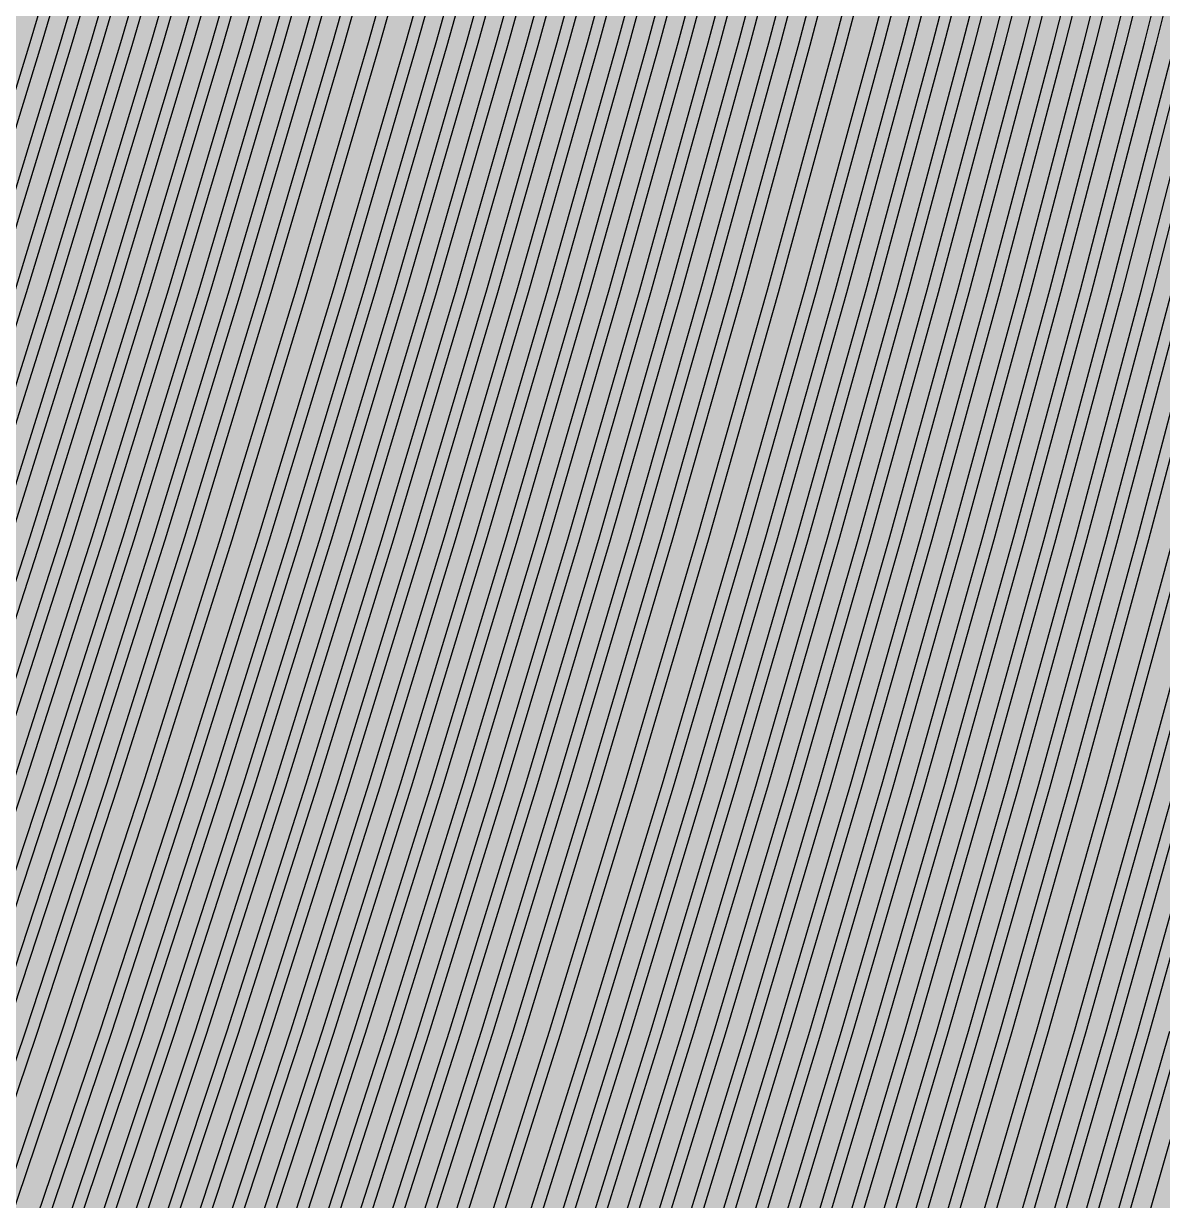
# Model space of a CAD drawing. Header units: metres. Extents: x -7231 to 10969, y -37556 to 1873.
# Drawn here: x 383.3 to 586.1, y -1401.5 to -1191.9 of the extents above; entities that cross this region are included whole.
import ezdxf

# ---------------------------------------------------------------- set-up
doc = ezdxf.new("R2010")
doc.units = ezdxf.units.M
doc.layers.add('Metal1', color=4, linetype='CONTINUOUS')
doc.layers.add('Polyimide', color=7, linetype='CONTINUOUS')

msp = doc.modelspace()

# ---------------------------------------------------------------- hatches: boundary and pattern name
at = {"layer": 'Polyimide'}
msp.add_hatch(color=7, dxfattribs=at).paths.add_polyline_path([(4065.69, -468), (4066.67, -501.99), (4068.51, -535.99), (4071.41, -569.99), (4075.54, -603.99), (4081.04, -637.99), (4088.01, -671.99), (4096.52, -705.98), (4106.62, -739.98), (4118.33, -773.98), (4131.63, -807.98), (4146.49, -841.98), (4162.87, -875.98), (4180.68, -909.97), (4199.83, -943.97), (4220.22, -977.97), (4241.73, -1011.97), (4264.21, -1045.97), (4287.52, -1079.96), (4311.51, -1113.96), (4336.01, -1147.96), (4360.86, -1181.96), (4385.88, -1215.96), (4410.89, -1249.96), (4435.74, -1283.95), (4460.24, -1317.95), (4484.23, -1351.95), (4507.54, -1385.95), (4530.02, -1419.95), (4551.53, -1453.94), (4571.92, -1487.94), (4591.07, -1521.94), (4608.88, -1555.94), (4625.26, -1589.94), (4640.12, -1623.94), (4653.42, -1657.93), (4665.13, -1691.93), (4675.23, -1725.93), (4683.74, -1759.93), (4690.71, -1793.93), (4696.21, -1827.93), (4700.34, -1861.92), (4703.24, -1895.92), (4705.08, -1929.92), (4706.06, -1963.92), (4706.44, -1997.92), (4706.5, -2031.91), (4706.5, -4793.02), (4709.95, -4838.39), (4720.22, -4882.71), (4737.08, -4924.98), (4760.13, -4964.2), (4788.85, -4999.49), (4822.58, -5030.03), (4860.53, -5055.12), (4901.85, -5074.18), (4901.85, -5074.18), (4970.68, -5105.23), (5034.7, -5145.26), (5092.76, -5193.54), (5143.8, -5249.19), (5186.89, -5311.2), (5221.24, -5378.44), (5246.23, -5449.69), (5261.41, -5523.66), (5266.5, -5599), (5261.41, -5674.34), (5246.23, -5748.31), (5221.24, -5819.56), (5186.89, -5886.8), (5143.8, -5948.81), (5092.76, -6004.46), (5034.7, -6052.74), (4970.68, -6092.77), (4901.85, -6123.82), (4860.53, -6142.88), (4822.58, -6167.97), (4788.85, -6198.51), (4760.13, -6233.8), (4737.08, -6273.02), (4720.22, -6315.29), (4709.95, -6359.61), (4706.5, -6404.98), (4706.5, -9221.52), (4709.95, -9266.88), (4720.22, -9311.21), (4737.08, -9353.47), (4760.13, -9392.7), (4788.85, -9427.98), (4822.58, -9458.52), (4860.53, -9483.61), (4901.85, -9502.67), (4970.68, -9533.72), (5034.7, -9573.75), (5092.76, -9622.03), (5143.8, -9677.68), (5186.89, -9739.69), (5221.24, -9806.94), (5246.23, -9878.19), (5261.41, -9952.16), (5266.5, -10027.49), (5261.41, -10102.83), (5246.23, -10176.8), (5221.24, -10248.05), (5186.89, -10315.3), (5143.8, -10377.31), (5092.76, -10432.96), (5034.7, -10481.24), (4970.68, -10521.27), (4901.85, -10552.32), (4860.53, -10571.38), (4822.58, -10596.46), (4788.85, -10627), (4760.13, -10662.29), (4737.08, -10701.52), (4720.22, -10743.78), (4709.95, -10788.1), (4706.5, -10833.47), (4706.5, -13650.01), (4709.95, -13695.38), (4720.22, -13739.7), (4737.08, -13781.96), (4760.13, -13821.19), (4788.85, -13856.48), (4822.58, -13887.02), (4860.53, -13912.11), (4901.85, -13931.17), (4970.68, -13962.22), (5034.7, -14002.25), (5092.76, -14050.53), (5143.8, -14106.18), (5186.89, -14168.19), (5221.24, -14235.43), (5246.23, -14306.68), (5261.41, -14380.65), (5266.5, -14455.99), (5261.41, -14531.33), (5246.23, -14605.29), (5221.24, -14676.55), (5186.89, -14743.79), (5143.8, -14805.8), (5092.76, -14861.45), (5034.7, -14909.73), (4970.68, -14949.76), (4901.85, -14980.81), (4860.53, -14999.87), (4822.58, -15024.96), (4788.85, -15055.5), (4760.13, -15090.79), (4737.08, -15130.01), (4720.22, -15172.27), (4709.95, -15216.6), (4706.5, -15261.97), (4706.5, -15455.99), (4720.95, -15750.04), (4764.14, -16041.26), (4835.68, -16326.84), (4934.86, -16604.04), (5060.74, -16870.18), (5212.09, -17122.7), (5387.47, -17359.17), (5585.18, -17577.31), (5803.32, -17775.02), (6039.79, -17950.4), (6292.31, -18101.75), (6558.45, -18227.63), (6835.65, -18326.81), (7121.23, -18398.34), (7412.45, -18441.54), (7706.5, -18455.99), (9969.01, -18455.99), (10047.42, -18459.84), (10125.08, -18471.36), (10201.23, -18490.44), (10275.15, -18516.89), (10346.12, -18550.45), (10413.46, -18590.81), (10476.52, -18637.58), (10534.69, -18690.3), (10587.41, -18748.47), (10634.18, -18811.53), (10674.54, -18878.87), (10708.11, -18949.84), (10734.56, -19023.76), (10753.63, -19099.92), (10765.15, -19177.58), (10769.01, -19255.99), (10769.01, -20895.8), (10730.24, -20951.41), (10694.6, -21009.08), (10662.21, -21068.63), (10633.17, -21129.89), (10607.55, -21192.66), (10585.45, -21256.74), (10566.93, -21321.96), (10552.05, -21388.09), (10540.84, -21454.95), (10533.35, -21522.33), (10529.6, -21590.02), (10529.6, -21657.81), (10533.35, -21725.5), (10540.84, -21792.87), (10552.05, -21859.73), (10566.93, -21925.87), (10585.45, -21991.08), (10607.55, -22055.17), (10633.17, -22117.94), (10662.21, -22179.19), (10694.6, -22238.74), (10730.24, -22296.41), (10769.01, -22352.03), (10769.01, -32454.24), (10728.74, -32510.49), (10691.72, -32568.92), (10658.05, -32629.35), (10627.85, -32691.58), (10601.2, -32755.42), (10578.21, -32820.67), (10558.93, -32887.1), (10543.44, -32954.52), (10531.77, -33022.71), (10523.97, -33091.44), (10520.07, -33160.51), (10520.07, -33229.69), (10523.97, -33298.75), (10531.77, -33367.49), (10543.44, -33435.67), (10558.93, -33503.09), (10578.21, -33569.53), (10601.2, -33634.77), (10627.85, -33698.61), (10658.05, -33760.85), (10691.72, -33821.28), (10728.74, -33879.71), (10769.01, -33935.96), (10769.01, -36556), (10765.15, -36634.41), (10753.63, -36712.07), (10734.56, -36788.23), (10708.11, -36862.15), (10674.54, -36933.12), (10634.18, -37000.46), (10587.41, -37063.51), (10534.69, -37121.69), (10476.52, -37174.41), (10413.46, -37221.18), (10346.12, -37261.54), (10275.15, -37295.1), (10201.23, -37321.55), (10125.08, -37340.63), (10047.42, -37352.15), (9969.01, -37356), (-6231.01, -37356), (-6309.42, -37352.15), (-6387.08, -37340.63), (-6463.23, -37321.55), (-6537.15, -37295.1), (-6608.12, -37261.54), (-6675.46, -37221.18), (-6738.52, -37174.41), (-6796.69, -37121.69), (-6849.41, -37063.51), (-6896.18, -37000.46), (-6936.54, -36933.12), (-6970.11, -36862.15), (-6996.56, -36788.23), (-7015.63, -36712.07), (-7027.15, -36634.41), (-7031.01, -36556), (-7031.01, -33936), (-6990.74, -33879.75), (-6953.7, -33821.31), (-6920.03, -33760.88), (-6889.82, -33698.64), (-6863.18, -33634.8), (-6840.18, -33569.55), (-6820.9, -33503.11), (-6805.4, -33435.69), (-6793.74, -33367.49), (-6785.94, -33298.75), (-6782.03, -33229.68), (-6782.03, -33160.5), (-6785.94, -33091.43), (-6793.74, -33022.69), (-6805.4, -32954.5), (-6820.9, -32887.07), (-6840.18, -32820.63), (-6863.18, -32755.39), (-6889.82, -32691.54), (-6920.03, -32629.3), (-6953.7, -32568.87), (-6990.74, -32510.43), (-7031.01, -32454.18), (-7031.01, -22364.83), (-6990.74, -22308.58), (-6953.7, -22250.14), (-6920.03, -22189.71), (-6889.82, -22127.47), (-6863.18, -22063.62), (-6840.18, -21998.38), (-6820.9, -21931.94), (-6805.4, -21864.51), (-6793.74, -21796.32), (-6785.94, -21727.58), (-6782.03, -21658.51), (-6782.03, -21589.33), (-6785.94, -21520.26), (-6793.74, -21451.52), (-6805.4, -21383.32), (-6820.9, -21315.9), (-6840.18, -21249.46), (-6863.18, -21184.21), (-6889.82, -21120.37), (-6920.03, -21058.13), (-6953.7, -20997.7), (-6990.74, -20939.26), (-7031.01, -20883.01), (-7031.01, -19255.99), (-7027.15, -19177.58), (-7015.63, -19099.92), (-6996.56, -19023.76), (-6970.11, -18949.84), (-6936.54, -18878.87), (-6896.18, -18811.53), (-6849.41, -18748.47), (-6796.69, -18690.3), (-6738.52, -18637.58), (-6675.46, -18590.81), (-6608.12, -18550.45), (-6537.15, -18516.89), (-6463.23, -18490.44), (-6387.08, -18471.36), (-6309.42, -18459.84), (-6231.01, -18455.99), (-3968.5, -18455.99), (-3674.45, -18441.54), (-3383.23, -18398.34), (-3097.65, -18326.81), (-2820.45, -18227.63), (-2554.31, -18101.75), (-2301.79, -17950.4), (-2065.32, -17775.02), (-1847.18, -17577.31), (-1649.47, -17359.17), (-1474.09, -17122.7), (-1322.74, -16870.18), (-1196.86, -16604.04), (-1097.68, -16326.84), (-1026.14, -16041.26), (-982.95, -15750.04), (-968.5, -15455.99), (-968.5, -15261.97), (-971.95, -15216.6), (-982.22, -15172.27), (-999.08, -15130.01), (-1022.13, -15090.79), (-1050.85, -15055.5), (-1084.58, -15024.96), (-1122.53, -14999.87), (-1163.85, -14980.81), (-1232.68, -14949.76), (-1296.7, -14909.73), (-1354.76, -14861.45), (-1405.8, -14805.8), (-1448.89, -14743.79), (-1483.24, -14676.55), (-1508.23, -14605.29), (-1523.41, -14531.33), (-1528.5, -14455.99), (-1523.41, -14380.65), (-1508.23, -14306.68), (-1483.24, -14235.43), (-1448.89, -14168.19), (-1405.8, -14106.18), (-1354.76, -14050.53), (-1296.7, -14002.25), (-1232.68, -13962.22), (-1163.85, -13931.17), (-1122.53, -13912.11), (-1084.58, -13887.02), (-1050.85, -13856.48), (-1022.13, -13821.19), (-999.08, -13781.96), (-982.22, -13739.7), (-971.95, -13695.38), (-968.5, -13650.01), (-968.5, -12309.64), (-971.95, -12264.27), (-982.22, -12219.94), (-999.08, -12177.68), (-1022.13, -12138.46), (-1050.85, -12103.17), (-1084.58, -12072.63), (-1122.53, -12047.54), (-1163.85, -12028.48), (-1232.68, -11997.43), (-1296.7, -11957.4), (-1354.76, -11909.12), (-1405.8, -11853.47), (-1448.89, -11791.46), (-1483.24, -11724.22), (-1508.23, -11652.96), (-1523.41, -11579), (-1528.5, -11503.66), (-1523.41, -11428.32), (-1508.23, -11354.35), (-1483.24, -11283.1), (-1448.89, -11215.86), (-1405.8, -11153.85), (-1354.76, -11098.2), (-1296.7, -11049.92), (-1232.68, -11009.89), (-1163.85, -10978.84), (-1122.53, -10959.78), (-1084.58, -10934.69), (-1050.85, -10904.15), (-1022.13, -10868.86), (-999.08, -10829.63), (-982.22, -10787.37), (-971.95, -10743.05), (-968.5, -10697.68), (-968.5, -9357.31), (-971.95, -9311.94), (-982.22, -9267.62), (-999.08, -9225.35), (-1022.13, -9186.13), (-1050.85, -9150.84), (-1084.58, -9120.3), (-1122.53, -9095.21), (-1163.85, -9076.15), (-1163.85, -9076.15), (-1232.68, -9045.1), (-1296.7, -9005.07), (-1354.76, -8956.79), (-1405.8, -8901.14), (-1448.89, -8839.13), (-1483.24, -8771.89), (-1508.23, -8700.64), (-1523.41, -8626.67), (-1528.5, -8551.33), (-1523.41, -8475.99), (-1508.23, -8402.02), (-1483.24, -8330.77), (-1448.89, -8263.53), (-1405.8, -8201.52), (-1354.76, -8145.87), (-1296.7, -8097.59), (-1232.68, -8057.56), (-1163.85, -8026.51), (-1163.85, -8026.51), (-1122.53, -8007.45), (-1084.58, -7982.36), (-1050.85, -7951.82), (-1022.13, -7916.53), (-999.08, -7877.31), (-982.22, -7835.04), (-971.95, -7790.72), (-968.5, -7745.35), (-968.5, -6404.98), (-971.95, -6359.61), (-982.22, -6315.29), (-999.08, -6273.02), (-1022.13, -6233.8), (-1050.85, -6198.51), (-1084.58, -6167.97), (-1122.53, -6142.88), (-1163.85, -6123.82), (-1163.85, -6123.82), (-1232.68, -6092.77), (-1296.7, -6052.74), (-1354.76, -6004.46), (-1405.8, -5948.81), (-1448.89, -5886.8), (-1483.24, -5819.56), (-1508.23, -5748.31), (-1523.41, -5674.34), (-1528.5, -5599), (-1523.41, -5523.66), (-1508.23, -5449.69), (-1483.24, -5378.44), (-1448.89, -5311.2), (-1405.8, -5249.19), (-1354.76, -5193.54), (-1296.7, -5145.26), (-1232.68, -5105.23), (-1163.85, -5074.18), (-1163.85, -5074.18), (-1122.53, -5055.12), (-1084.58, -5030.03), (-1050.85, -4999.49), (-1022.13, -4964.2), (-999.08, -4924.98), (-982.22, -4882.71), (-971.95, -4838.39), (-968.5, -4793.02), (-968.5, -2031.91), (-968.44, -1997.92), (-968.06, -1963.92), (-967.05, -1929.92), (-965.18, -1895.92), (-962.22, -1861.92), (-958.01, -1827.93), (-952.41, -1793.93), (-945.31, -1759.93), (-936.64, -1725.93), (-926.35, -1691.93), (-914.43, -1657.93), (-900.88, -1623.94), (-885.74, -1589.94), (-869.05, -1555.94), (-850.91, -1521.94), (-831.4, -1487.94), (-810.63, -1453.94), (-788.72, -1419.95), (-765.82, -1385.95), (-742.07, -1351.95), (-717.63, -1317.95), (-692.67, -1283.95), (-667.36, -1249.96), (-641.88, -1215.96), (-616.39, -1181.96), (-591.08, -1147.96), (-566.12, -1113.96), (-541.68, -1079.96), (-517.93, -1045.97), (-495.03, -1011.97), (-473.12, -977.97), (-452.35, -943.97), (-432.84, -909.97), (-414.7, -875.98), (-398.01, -841.98), (-382.87, -807.98), (-369.32, -773.98), (-357.4, -739.98), (-347.11, -705.98), (-338.44, -671.99), (-331.34, -637.99), (-325.74, -603.99), (-321.53, -569.99), (-318.57, -535.99), (-316.7, -501.99), (-315.69, -468), (-315.31, -434), (-315.25, -400), (-315.25, 401), (-315.25, 451), (-315.25, 1644), (-270.25, 1644), (-270.03, 1637.13), (-269.35, 1630.29), (-268.23, 1623.52), (-266.67, 1616.82), (-264.68, 1610.25), (-262.26, 1603.82), (-259.42, 1597.56), (-256.18, 1591.5), (-252.55, 1585.67), (-248.55, 1580.08), (-244.19, 1574.77), (-239.5, 1569.75), (-234.48, 1565.06), (-229.17, 1560.7), (-223.58, 1556.7), (-217.75, 1553.07), (-211.69, 1549.83), (-205.43, 1546.99), (-199, 1544.57), (-192.43, 1542.58), (-185.73, 1541.02), (-178.96, 1539.9), (-172.12, 1539.22), (-165.25, 1539), (-158.38, 1539.22), (-151.54, 1539.9), (-144.77, 1541.02), (-138.07, 1542.58), (-131.5, 1544.57), (-125.07, 1546.99), (-118.81, 1549.83), (-112.75, 1553.07), (-106.92, 1556.7), (-101.33, 1560.7), (-96.02, 1565.06), (-91, 1569.75), (-86.31, 1574.77), (-81.95, 1580.08), (-77.95, 1585.67), (-74.32, 1591.5), (-71.08, 1597.56), (-68.24, 1603.82), (-65.82, 1610.25), (-63.83, 1616.82), (-62.27, 1623.52), (-61.15, 1630.29), (-60.47, 1637.13), (-60.25, 1644), (1853, 1644), (1853, 1573), (3815.25, 1573), (3815.46, 1579.54), (3816.11, 1586.05), (3817.17, 1592.51), (3818.66, 1598.88), (3820.56, 1605.14), (3822.86, 1611.27), (3825.56, 1617.23), (3828.65, 1623), (3832.1, 1628.56), (3835.91, 1633.88), (3840.07, 1638.93), (3844.54, 1643.71), (3849.32, 1648.18), (3854.37, 1652.34), (3859.69, 1656.15), (3865.25, 1659.6), (3871.02, 1662.69), (3876.98, 1665.39), (3883.11, 1667.69), (3889.37, 1669.59), (3895.74, 1671.08), (3902.2, 1672.14), (3908.71, 1672.79), (3915.25, 1673), (3921.79, 1672.79), (3928.3, 1672.14), (3934.76, 1671.08), (3941.13, 1669.59), (3947.39, 1667.69), (3953.52, 1665.39), (3959.48, 1662.69), (3965.25, 1659.6), (3970.81, 1656.15), (3976.13, 1652.34), (3981.18, 1648.18), (3985.96, 1643.71), (3990.43, 1638.93), (3994.59, 1633.88), (3998.4, 1628.56), (4001.85, 1623), (4004.94, 1617.23), (4007.64, 1611.27), (4009.94, 1605.14), (4011.84, 1598.88), (4013.33, 1592.51), (4014.39, 1586.05), (4015.04, 1579.54), (4015.25, 1573), (4065.25, 1573), (4065.25, 451), (4065.25, 401), (4065.25, -400), (4065.31, -434), (4065.69, -468)])

# ---------------------------------------------------------------- linework, layer by layer
at = {"layer": 'Metal1'}
for points in [[(363.03, -1415.32), (378.04, -1371.31), (392.52, -1327.3), (406.49, -1283.29), (419.96, -1239.28), (432.93, -1195.27), (445.41, -1151.27), (457.39, -1107.26), (468.9, -1063.25), (479.93, -1019.24), (490.49, -975.23), (500.58, -931.22), (510.21, -887.21), (519.38, -843.2), (528.09, -799.19), (536.36, -755.18), (544.18, -711.17), (551.56, -667.16), (558.5, -623.15), (565, -579.14), (571.07, -535.13), (576.71, -491.13), (581.92, -447.12), (586.7, -403.11)], [(588.69, -403.31), (583.91, -447.34), (578.69, -491.37), (573.05, -535.4), (566.98, -579.43), (560.47, -623.46), (553.53, -667.48), (546.15, -711.51), (538.33, -755.54), (530.06, -799.57), (521.34, -843.6), (512.16, -887.63), (502.53, -931.66), (492.43, -975.69), (481.87, -1019.71), (470.84, -1063.74), (459.33, -1107.77), (447.33, -1151.8), (434.85, -1195.83), (421.88, -1239.86), (408.4, -1283.89), (394.42, -1327.92), (379.93, -1371.95), (364.92, -1415.98)], [(368.77, -1415.32), (383.69, -1371.31), (398.11, -1327.3), (412.01, -1283.29), (425.41, -1239.29), (438.32, -1195.28), (450.73, -1151.27), (462.66, -1107.26), (474.11, -1063.25), (485.08, -1019.24), (495.59, -975.23), (505.63, -931.22), (515.21, -887.21), (524.34, -843.2), (533.01, -799.19), (541.23, -755.18), (549.02, -711.17), (556.36, -667.16), (563.26, -623.15), (569.73, -579.15), (575.77, -535.14), (581.38, -491.13), (586.57, -447.12)], [(588.55, -447.34), (583.37, -491.37), (577.75, -535.4), (571.71, -579.43), (565.24, -623.46), (558.33, -667.48), (550.99, -711.51), (543.2, -755.54), (534.97, -799.57), (526.3, -843.6), (517.17, -887.63), (507.58, -931.66), (497.54, -975.68), (487.03, -1019.71), (476.05, -1063.74), (464.59, -1107.77), (452.66, -1151.8), (440.24, -1195.83), (427.33, -1239.86), (413.92, -1283.89), (400.01, -1327.92), (385.59, -1371.95), (370.66, -1415.97)], [(375.26, -1415.32), (390.16, -1371.31), (404.54, -1327.3), (418.42, -1283.29), (431.79, -1239.29), (444.67, -1195.28), (457.06, -1151.27), (468.97, -1107.26), (480.39, -1063.25), (491.34, -1019.24), (501.83, -975.23), (511.85, -931.22), (521.41, -887.21), (530.52, -843.2), (539.17, -799.19), (547.38, -755.18), (555.15, -711.17), (562.48, -667.16), (569.37, -623.15), (575.82, -579.15), (581.85, -535.14), (587.45, -491.13)], [(589.44, -491.37), (583.83, -535.4), (577.8, -579.43), (571.34, -623.45), (564.45, -667.48), (557.12, -711.51), (549.35, -755.54), (541.14, -799.57), (532.48, -843.6), (523.37, -887.63), (513.8, -931.66), (503.78, -975.68), (493.29, -1019.71), (482.33, -1063.74), (470.9, -1107.77), (458.99, -1151.8), (446.59, -1195.83), (433.71, -1239.86), (420.33, -1283.89), (406.45, -1327.92), (392.06, -1371.94), (377.15, -1415.97)], [(311.44, -1415.31), (327.11, -1371.3), (342.24, -1327.29), (356.84, -1283.28), (370.91, -1239.27), (384.45, -1195.26), (397.49, -1151.25), (410.01, -1107.25), (422.03, -1063.24), (433.55, -1019.23), (444.58, -975.22), (455.12, -931.21), (465.18, -887.2), (474.76, -843.19), (483.86, -799.18), (492.5, -755.17), (500.67, -711.17), (508.37, -667.16), (515.62, -623.15), (522.41, -579.14), (528.75, -535.13)], [(530.74, -535.4), (524.39, -579.43), (517.6, -623.46), (510.35, -667.49), (502.63, -711.52), (494.46, -755.55), (485.82, -799.58), (476.71, -843.61), (467.13, -887.64), (457.07, -931.67), (446.52, -975.7), (435.49, -1019.72), (423.96, -1063.75), (411.93, -1107.78), (399.41, -1151.81), (386.37, -1195.84), (372.81, -1239.87), (358.74, -1283.9), (344.14, -1327.93), (329, -1371.96), (313.32, -1415.99)], [(317.17, -1415.31), (332.77, -1371.3), (347.83, -1327.29), (362.35, -1283.28), (376.36, -1239.27), (389.84, -1195.26), (402.81, -1151.26), (415.27, -1107.25), (427.24, -1063.24), (438.7, -1019.23), (449.68, -975.22), (460.17, -931.21), (470.18, -887.2), (479.71, -843.19), (488.78, -799.18), (497.37, -755.18), (505.5, -711.17), (513.17, -667.16), (520.39, -623.15), (527.15, -579.14), (533.46, -535.13)], [(535.44, -535.4), (529.12, -579.43), (522.36, -623.46), (515.14, -667.49), (507.47, -711.52), (499.34, -755.55), (490.74, -799.58), (481.67, -843.61), (472.13, -887.64), (462.12, -931.67), (451.62, -975.69), (440.64, -1019.72), (429.17, -1063.75), (417.2, -1107.78), (404.73, -1151.81), (391.75, -1195.84), (378.27, -1239.87), (364.26, -1283.9), (349.72, -1327.93), (334.66, -1371.96), (319.05, -1415.99)], [(322.9, -1415.31), (338.43, -1371.3), (353.41, -1327.29), (367.87, -1283.28), (381.81, -1239.27), (395.23, -1195.27), (408.13, -1151.26), (420.54, -1107.25), (432.44, -1063.24), (443.86, -1019.23), (454.78, -975.22), (465.22, -931.21), (475.18, -887.2), (484.67, -843.19), (493.69, -799.19), (502.24, -755.18), (510.34, -711.17), (517.97, -667.16), (525.15, -623.15), (531.88, -579.14), (538.16, -535.13)], [(540.14, -535.4), (533.86, -579.43), (527.13, -623.46), (519.94, -667.49), (512.31, -711.52), (504.21, -755.55), (495.65, -799.58), (486.63, -843.61), (477.14, -887.64), (467.17, -931.66), (456.72, -975.69), (445.79, -1019.72), (434.38, -1063.75), (422.47, -1107.78), (410.06, -1151.81), (397.14, -1195.84), (383.72, -1239.87), (369.77, -1283.9), (355.31, -1327.93), (340.32, -1371.96), (324.79, -1415.99)], [(328.64, -1415.31), (344.09, -1371.3), (359, -1327.29), (373.39, -1283.29), (387.26, -1239.28), (400.61, -1195.27), (413.46, -1151.26), (425.8, -1107.25), (437.65, -1063.24), (449.01, -1019.23), (459.88, -975.22), (470.27, -931.21), (480.19, -887.2), (489.63, -843.2), (498.61, -799.19), (507.12, -755.18), (515.17, -711.17), (522.77, -667.16), (529.91, -623.15), (536.61, -579.14), (542.86, -535.13)], [(544.84, -535.4), (538.59, -579.43), (531.89, -623.46), (524.74, -667.49), (517.14, -711.52), (509.08, -755.55), (500.57, -799.58), (491.59, -843.61), (482.14, -887.63), (472.22, -931.66), (461.83, -975.69), (450.95, -1019.72), (439.59, -1063.75), (427.73, -1107.78), (415.38, -1151.81), (402.53, -1195.84), (389.17, -1239.87), (375.29, -1283.9), (360.9, -1327.93), (345.98, -1371.95), (330.52, -1415.98)], [(334.37, -1415.31), (349.74, -1371.3), (364.59, -1327.3), (378.91, -1283.29), (392.71, -1239.28), (406, -1195.27), (418.78, -1151.26), (431.07, -1107.25), (442.86, -1063.24), (454.16, -1019.23), (464.98, -975.22), (475.32, -931.21), (485.19, -887.21), (494.59, -843.2), (503.52, -799.19), (511.99, -755.18), (520.01, -711.17), (527.57, -667.16), (534.68, -623.15), (541.34, -579.14), (547.56, -535.13)], [(549.54, -535.4), (543.32, -579.43), (536.65, -623.46), (529.54, -667.49), (521.98, -711.52), (513.96, -755.55), (505.48, -799.58), (496.55, -843.6), (487.14, -887.63), (477.27, -931.66), (466.93, -975.69), (456.1, -1019.72), (444.79, -1063.75), (433, -1107.78), (420.71, -1151.81), (407.92, -1195.84), (394.62, -1239.87), (380.81, -1283.9), (366.49, -1327.92), (351.64, -1371.95), (336.25, -1415.98)], [(340.1, -1415.31), (355.4, -1371.31), (370.17, -1327.3), (384.42, -1283.29), (398.16, -1239.28), (411.38, -1195.27), (424.11, -1151.26), (436.33, -1107.25), (448.07, -1063.24), (459.32, -1019.23), (470.08, -975.22), (480.37, -931.22), (490.19, -887.21), (499.55, -843.2), (508.44, -799.19), (516.87, -755.18), (524.84, -711.17), (532.37, -667.16), (539.44, -623.15), (546.07, -579.14), (552.26, -535.13)], [(554.24, -535.4), (548.05, -579.43), (541.42, -623.46), (534.34, -667.49), (526.81, -711.52), (518.83, -755.55), (510.4, -799.57), (501.5, -843.6), (492.15, -887.63), (482.32, -931.66), (472.03, -975.69), (461.26, -1019.72), (450, -1063.75), (438.26, -1107.78), (426.03, -1151.81), (413.3, -1195.84), (400.07, -1239.86), (386.33, -1283.89), (372.07, -1327.92), (357.29, -1371.95), (341.99, -1415.98)], [(345.84, -1415.32), (361.06, -1371.31), (375.76, -1327.3), (389.94, -1283.29), (403.61, -1239.28), (416.77, -1195.27), (429.43, -1151.26), (441.6, -1107.25), (453.28, -1063.24), (464.47, -1019.23), (475.18, -975.23), (485.43, -931.22), (495.2, -887.21), (504.5, -843.2), (513.35, -799.19), (521.74, -755.18), (529.68, -711.17), (537.16, -667.16), (544.21, -623.15), (550.8, -579.14), (556.96, -535.13)], [(558.95, -535.4), (552.78, -579.43), (546.18, -623.46), (539.14, -667.49), (531.65, -711.52), (523.71, -755.54), (515.31, -799.57), (506.46, -843.6), (497.15, -887.63), (487.38, -931.66), (477.13, -975.69), (466.41, -1019.72), (455.21, -1063.75), (443.53, -1107.78), (431.36, -1151.81), (418.69, -1195.83), (405.52, -1239.86), (391.85, -1283.89), (377.66, -1327.92), (362.95, -1371.95), (347.72, -1415.98)], [(351.57, -1415.32), (366.72, -1371.31), (381.35, -1327.3), (395.46, -1283.29), (409.06, -1239.28), (422.16, -1195.27), (434.76, -1151.26), (446.86, -1107.25), (458.48, -1063.25), (469.62, -1019.24), (480.29, -975.23), (490.48, -931.22), (500.2, -887.21), (509.46, -843.2), (518.26, -799.19), (526.61, -755.18), (534.51, -711.17), (541.96, -667.16), (548.97, -623.15), (555.54, -579.14), (561.67, -535.13)], [(563.65, -535.4), (557.52, -579.43), (550.95, -623.46), (543.94, -667.49), (536.48, -711.51), (528.58, -755.54), (520.23, -799.57), (511.42, -843.6), (502.16, -887.63), (492.43, -931.66), (482.23, -975.69), (471.56, -1019.72), (460.42, -1063.75), (448.8, -1107.77), (436.68, -1151.8), (424.08, -1195.83), (410.97, -1239.86), (397.37, -1283.89), (383.25, -1327.92), (368.61, -1371.95), (353.46, -1415.98)], [(357.3, -1415.32), (372.38, -1371.31), (386.93, -1327.3), (400.98, -1283.29), (414.51, -1239.28), (427.54, -1195.27), (440.08, -1151.26), (452.13, -1107.26), (463.69, -1063.25), (474.78, -1019.24), (485.39, -975.23), (495.53, -931.22), (505.2, -887.21), (514.42, -843.2), (523.18, -799.19), (531.49, -755.18), (539.35, -711.17), (546.76, -667.16), (553.73, -623.15), (560.27, -579.14), (566.37, -535.13)], [(568.35, -535.4), (562.25, -579.43), (555.71, -623.46), (548.73, -667.49), (541.32, -711.51), (533.45, -755.54), (525.14, -799.57), (516.38, -843.6), (507.16, -887.63), (497.48, -931.66), (487.33, -975.69), (476.72, -1019.72), (465.63, -1063.74), (454.06, -1107.77), (442.01, -1151.8), (429.46, -1195.83), (416.43, -1239.86), (402.88, -1283.89), (388.84, -1327.92), (374.27, -1371.95), (359.19, -1415.98)], [(382.01, -1415.32), (396.89, -1371.31), (411.26, -1327.3), (425.12, -1283.3), (438.48, -1239.29), (451.35, -1195.28), (463.73, -1151.27), (475.62, -1107.26), (487.03, -1063.25), (497.98, -1019.24), (508.45, -975.23), (518.46, -931.22), (528.01, -887.21), (537.11, -843.2), (545.76, -799.19), (553.96, -755.18), (561.72, -711.17), (569.04, -667.16), (575.92, -623.16), (582.37, -579.15), (588.39, -535.14)], [(590.37, -535.4), (584.35, -579.43), (577.9, -623.45), (571.01, -667.48), (563.69, -711.51), (555.93, -755.54), (547.72, -799.57), (539.07, -843.6), (529.97, -887.63), (520.41, -931.66), (510.4, -975.68), (499.92, -1019.71), (488.97, -1063.74), (477.55, -1107.77), (465.65, -1151.8), (453.27, -1195.83), (440.4, -1239.86), (427.03, -1283.89), (413.16, -1327.92), (398.79, -1371.94), (383.9, -1415.97)], [(387.74, -1415.32), (402.55, -1371.31), (416.85, -1327.31), (430.64, -1283.3), (443.93, -1239.29), (456.73, -1195.28), (469.05, -1151.27), (480.88, -1107.26), (492.24, -1063.25), (503.13, -1019.24), (513.55, -975.23), (523.51, -931.22), (533.02, -887.21), (542.07, -843.2), (550.67, -799.19), (558.83, -755.18), (566.55, -711.17), (573.83, -667.17), (580.68, -623.16), (587.1, -579.15)], [(589.08, -579.43), (582.66, -623.45), (575.81, -667.48), (568.52, -711.51), (560.8, -755.54), (552.64, -799.57), (544.03, -843.6), (534.97, -887.63), (525.46, -931.65), (515.5, -975.68), (505.07, -1019.71), (494.18, -1063.74), (482.82, -1107.77), (470.98, -1151.8), (458.66, -1195.83), (445.85, -1239.86), (432.55, -1283.88), (418.75, -1327.91), (404.45, -1371.94), (389.63, -1415.97)], [(393.47, -1415.33), (408.21, -1371.32), (422.43, -1327.31), (436.16, -1283.3), (449.38, -1239.29), (462.12, -1195.28), (474.37, -1151.27), (486.15, -1107.26), (497.45, -1063.25), (508.28, -1019.24), (518.65, -975.23), (528.56, -931.22), (538.02, -887.21), (547.03, -843.2), (555.59, -799.19), (563.71, -755.19), (571.39, -711.18), (578.63, -667.17), (585.45, -623.16), (591.83, -579.15)], [(587.43, -623.45), (580.61, -667.48), (573.36, -711.51), (565.67, -755.54), (557.55, -799.57), (548.99, -843.6), (539.98, -887.62), (530.52, -931.65), (520.6, -975.68), (510.23, -1019.71), (499.39, -1063.74), (488.08, -1107.77), (476.3, -1151.8), (464.05, -1195.83), (451.3, -1239.85), (438.07, -1283.88), (424.34, -1327.91), (410.11, -1371.94), (395.37, -1415.97)], [(399.21, -1415.33), (413.87, -1371.32), (428.02, -1327.31), (441.67, -1283.3), (454.83, -1239.29), (467.51, -1195.28), (479.7, -1151.27), (491.41, -1107.26), (502.66, -1063.25), (513.44, -1019.24), (523.75, -975.23), (533.61, -931.22), (543.02, -887.21), (551.98, -843.21), (560.5, -799.2), (568.58, -755.19), (576.22, -711.18), (583.43, -667.17), (590.21, -623.16)], [(592.19, -623.45), (585.41, -667.48), (578.19, -711.51), (570.55, -755.54), (562.47, -799.57), (553.95, -843.59), (544.98, -887.62), (535.57, -931.65), (525.7, -975.68), (515.38, -1019.71), (504.6, -1063.74), (493.35, -1107.77), (481.63, -1151.8), (469.43, -1195.82), (456.75, -1239.85), (443.59, -1283.88), (429.93, -1327.91), (415.77, -1371.94), (401.1, -1415.97)], [(404.94, -1415.33), (419.52, -1371.32), (433.61, -1327.31), (447.19, -1283.3), (460.29, -1239.29), (472.89, -1195.28), (485.02, -1151.27), (496.68, -1107.26), (507.87, -1063.25), (518.59, -1019.24), (528.85, -975.23), (538.66, -931.23), (548.03, -887.22), (556.94, -843.21), (565.42, -799.2), (573.45, -755.19), (581.06, -711.18), (588.23, -667.17)], [(590.21, -667.48), (583.03, -711.51), (575.42, -755.54), (567.38, -799.57), (558.9, -843.59), (549.98, -887.62), (540.62, -931.65), (530.8, -975.68), (520.53, -1019.71), (509.81, -1063.74), (498.61, -1107.77), (486.95, -1151.79), (474.82, -1195.82), (462.21, -1239.85), (449.11, -1283.88), (435.51, -1327.91), (421.43, -1371.94), (406.83, -1415.97)], [(410.67, -1415.33), (425.18, -1371.32), (439.19, -1327.31), (452.71, -1283.3), (465.74, -1239.29), (478.28, -1195.28), (490.35, -1151.27), (501.94, -1107.26), (513.07, -1063.26), (523.74, -1019.25), (533.95, -975.24), (543.72, -931.23), (553.03, -887.22), (561.9, -843.21), (570.33, -799.2), (578.33, -755.19), (585.89, -711.18), (593.03, -667.17)], [(587.86, -711.51), (580.3, -755.54), (572.3, -799.56), (563.86, -843.59), (554.99, -887.62), (545.67, -931.65), (535.91, -975.68), (525.69, -1019.71), (515.02, -1063.74), (503.88, -1107.76), (492.28, -1151.79), (480.21, -1195.82), (467.66, -1239.85), (454.62, -1283.88), (441.1, -1327.91), (427.09, -1371.94), (412.57, -1415.97)], [(416.4, -1415.33), (430.84, -1371.32), (444.78, -1327.31), (458.23, -1283.3), (471.19, -1239.29), (483.67, -1195.28), (495.67, -1151.28), (507.21, -1107.27), (518.28, -1063.26), (528.9, -1019.25), (539.06, -975.24), (548.77, -931.23), (558.03, -887.22), (566.86, -843.21), (575.25, -799.2), (583.2, -755.19), (590.73, -711.18)], [(592.7, -711.51), (585.17, -755.54), (577.21, -799.56), (568.82, -843.59), (559.99, -887.62), (550.72, -931.65), (541.01, -975.68), (530.84, -1019.71), (520.22, -1063.73), (509.15, -1107.76), (497.6, -1151.79), (485.59, -1195.82), (473.11, -1239.85), (460.14, -1283.88), (446.69, -1327.91), (432.74, -1371.94), (418.3, -1415.96)], [(422.14, -1415.33), (436.5, -1371.32), (450.37, -1327.31), (463.74, -1283.3), (476.64, -1239.3), (489.05, -1195.29), (501, -1151.28), (512.47, -1107.27), (523.49, -1063.26), (534.05, -1019.25), (544.16, -975.24), (553.82, -931.23), (563.04, -887.22), (571.82, -843.21), (580.16, -799.2), (588.07, -755.19)], [(590.04, -755.53), (582.13, -799.56), (573.78, -843.59), (565, -887.62), (555.77, -931.65), (546.11, -975.68), (536, -1019.7), (525.43, -1063.73), (514.41, -1107.76), (502.93, -1151.79), (490.98, -1195.82), (478.56, -1239.85), (465.66, -1283.88), (452.28, -1327.91), (438.4, -1371.93), (424.03, -1415.96)], [(427.87, -1415.33), (442.16, -1371.32), (455.95, -1327.32), (469.26, -1283.31), (482.09, -1239.3), (494.44, -1195.29), (506.32, -1151.28), (517.74, -1107.27), (528.7, -1063.26), (539.2, -1019.25), (549.26, -975.24), (558.87, -931.23), (568.04, -887.22), (576.77, -843.21), (585.07, -799.2), (592.95, -755.19)], [(587.04, -799.56), (578.74, -843.59), (570, -887.62), (560.82, -931.65), (551.21, -975.68), (541.15, -1019.7), (530.64, -1063.73), (519.68, -1107.76), (508.26, -1151.79), (496.37, -1195.82), (484.01, -1239.85), (471.18, -1283.88), (457.86, -1327.9), (444.06, -1371.93), (429.77, -1415.96)], [(433.6, -1415.34), (447.82, -1371.33), (461.54, -1327.32), (474.78, -1283.31), (487.54, -1239.3), (499.83, -1195.29), (511.65, -1151.28), (523, -1107.27), (533.91, -1063.26), (544.36, -1019.25), (554.36, -975.24), (563.92, -931.23), (573.04, -887.22), (581.73, -843.21), (589.99, -799.2)], [(591.96, -799.56), (583.69, -843.59), (575, -887.62), (565.88, -931.65), (556.31, -975.67), (546.3, -1019.7), (535.85, -1063.73), (524.94, -1107.76), (513.58, -1151.79), (501.76, -1195.82), (489.46, -1239.85), (476.7, -1283.87), (463.45, -1327.9), (449.72, -1371.93), (435.5, -1415.96)], [(439.34, -1415.34), (453.48, -1371.33), (467.13, -1327.32), (480.3, -1283.31), (492.99, -1239.3), (505.21, -1195.29), (516.97, -1151.28), (528.27, -1107.27), (539.11, -1063.26), (549.51, -1019.25), (559.46, -975.24), (568.97, -931.23), (578.05, -887.22), (586.69, -843.21)], [(588.65, -843.59), (580.01, -887.62), (570.93, -931.64), (561.41, -975.67), (551.46, -1019.7), (541.06, -1063.73), (530.21, -1107.76), (518.91, -1151.79), (507.14, -1195.82), (494.91, -1239.84), (482.21, -1283.87), (469.04, -1327.9), (455.38, -1371.93), (441.24, -1415.96)], [(445.07, -1415.34), (459.13, -1371.33), (472.71, -1327.32), (485.81, -1283.31), (498.44, -1239.3), (510.6, -1195.29), (522.3, -1151.28), (533.53, -1107.27), (544.32, -1063.26), (554.66, -1019.25), (564.56, -975.24), (574.02, -931.23), (583.05, -887.22), (591.65, -843.21)], [(593.61, -843.59), (585.01, -887.62), (575.98, -931.64), (566.51, -975.67), (556.61, -1019.7), (546.27, -1063.73), (535.48, -1107.76), (524.23, -1151.79), (512.53, -1195.81), (500.37, -1239.84), (487.73, -1283.87), (474.63, -1327.9), (461.04, -1371.93), (446.97, -1415.96)], [(450.8, -1415.34), (464.79, -1371.33), (478.3, -1327.32), (491.33, -1283.31), (503.89, -1239.3), (515.99, -1195.29), (527.62, -1151.28), (538.8, -1107.27), (549.53, -1063.26), (559.82, -1019.25), (569.66, -975.24), (579.07, -931.23), (588.05, -887.22)], [(590.01, -887.61), (581.03, -931.64), (571.62, -975.67), (561.77, -1019.7), (551.48, -1063.73), (540.74, -1107.76), (529.56, -1151.78), (517.92, -1195.81), (505.82, -1239.84), (493.25, -1283.87), (480.21, -1327.9), (466.7, -1371.93), (452.7, -1415.96)], [(456.53, -1415.34), (470.45, -1371.33), (483.89, -1327.32), (496.85, -1283.31), (509.34, -1239.3), (521.37, -1195.29), (532.94, -1151.28), (544.07, -1107.27), (554.74, -1063.26), (564.97, -1019.25), (574.76, -975.24), (584.12, -931.23), (593.06, -887.22)], [(595.02, -887.61), (586.08, -931.64), (576.72, -975.67), (566.92, -1019.7), (556.68, -1063.73), (546.01, -1107.75), (534.88, -1151.78), (523.3, -1195.81), (511.27, -1239.84), (498.77, -1283.87), (485.8, -1327.9), (472.36, -1371.93), (458.44, -1415.95)], [(463.03, -1415.34), (476.91, -1371.33), (490.32, -1327.32), (503.26, -1283.31), (515.72, -1239.3), (527.73, -1195.29), (539.27, -1151.28), (550.37, -1107.27), (561.02, -1063.26), (571.23, -1019.26), (581, -975.25), (590.34, -931.24)], [(592.3, -931.64), (582.96, -975.67), (573.18, -1019.7), (562.97, -1063.73), (552.31, -1107.75), (541.21, -1151.78), (529.66, -1195.81), (517.65, -1239.84), (505.18, -1283.87), (492.24, -1327.9), (478.82, -1371.93), (464.93, -1415.95)], [(469.77, -1415.34), (483.65, -1371.33), (497.04, -1327.32), (509.96, -1283.31), (522.41, -1239.3), (534.4, -1195.29), (545.94, -1151.28), (557.02, -1107.27), (567.66, -1063.27), (577.86, -1019.26), (587.62, -975.25)], [(589.58, -975.67), (579.81, -1019.7), (569.61, -1063.73), (558.97, -1107.75), (547.88, -1151.78), (536.34, -1195.81), (524.34, -1239.84), (511.88, -1283.87), (498.95, -1327.9), (485.56, -1371.92), (471.68, -1415.95)], [(475.51, -1415.34), (489.3, -1371.33), (502.63, -1327.32), (515.48, -1283.32), (527.86, -1239.31), (539.79, -1195.3), (551.26, -1151.29), (562.29, -1107.28), (572.87, -1063.27), (583.02, -1019.26), (592.73, -975.25)], [(594.68, -975.67), (584.97, -1019.7), (574.82, -1063.72), (564.23, -1107.75), (553.2, -1151.78), (541.72, -1195.81), (529.79, -1239.84), (517.4, -1283.87), (504.54, -1327.89), (491.22, -1371.92), (477.41, -1415.95)], [(481.24, -1415.35), (494.96, -1371.34), (508.21, -1327.33), (520.99, -1283.32), (533.31, -1239.31), (545.18, -1195.3), (556.59, -1151.29), (567.55, -1107.28), (578.08, -1063.27), (588.17, -1019.26)], [(590.12, -1019.7), (580.03, -1063.72), (569.5, -1107.75), (558.53, -1151.78), (547.11, -1195.81), (535.24, -1239.84), (522.92, -1283.86), (510.13, -1327.89), (496.88, -1371.92), (483.15, -1415.95)], [(486.97, -1415.35), (500.62, -1371.34), (513.8, -1327.33), (526.51, -1283.32), (538.76, -1239.31), (550.56, -1195.3), (561.91, -1151.29), (572.82, -1107.28), (583.29, -1063.27), (593.32, -1019.26)], [(595.27, -1019.69), (585.24, -1063.72), (574.76, -1107.75), (563.85, -1151.78), (552.5, -1195.81), (540.69, -1239.84), (528.44, -1283.86), (515.72, -1327.89), (502.53, -1371.92), (488.88, -1415.95)], [(492.71, -1415.35), (506.28, -1371.34), (519.39, -1327.33), (532.03, -1283.32), (544.21, -1239.31), (555.95, -1195.3), (567.24, -1151.29), (578.08, -1107.28), (588.5, -1063.27)], [(590.44, -1063.72), (580.03, -1107.75), (569.18, -1151.78), (557.88, -1195.81), (546.14, -1239.83), (533.95, -1283.86), (521.31, -1327.89), (508.19, -1371.92), (494.61, -1415.95)], [(498.44, -1415.35), (511.94, -1371.34), (524.97, -1327.33), (537.55, -1283.32), (549.67, -1239.31), (561.34, -1195.3), (572.56, -1151.29), (583.35, -1107.28), (593.7, -1063.27)], [(595.65, -1063.72), (585.29, -1107.75), (574.5, -1151.78), (563.27, -1195.8), (551.6, -1239.83), (539.47, -1283.86), (526.89, -1327.89), (513.85, -1371.92), (500.35, -1415.95)], [(504.17, -1415.35), (517.6, -1371.34), (530.56, -1327.33), (543.06, -1283.32), (555.12, -1239.31), (566.72, -1195.3), (577.89, -1151.29), (588.62, -1107.28)], [(590.56, -1107.75), (579.83, -1151.77), (568.66, -1195.8), (557.05, -1239.83), (544.99, -1283.86), (532.48, -1327.89), (519.51, -1371.92), (506.08, -1415.94)], [(509.9, -1415.35), (523.26, -1371.34), (536.15, -1327.33), (548.58, -1283.32), (560.57, -1239.31), (572.11, -1195.3), (583.21, -1151.29), (593.88, -1107.28)], [(595.83, -1107.75), (585.15, -1151.77), (574.05, -1195.8), (562.5, -1239.83), (550.51, -1283.86), (538.07, -1327.89), (525.17, -1371.91), (511.82, -1415.94)], [(515.64, -1415.35), (528.91, -1371.34), (541.73, -1327.33), (554.1, -1283.32), (566.02, -1239.31), (577.49, -1195.3), (588.54, -1151.29)], [(590.48, -1151.77), (579.43, -1195.8), (567.95, -1239.83), (556.03, -1283.86), (543.66, -1327.88), (530.83, -1371.91), (517.55, -1415.94)], [(521.37, -1415.36), (534.57, -1371.35), (547.32, -1327.34), (559.62, -1283.33), (571.47, -1239.32), (582.88, -1195.31), (593.86, -1151.3)], [(595.8, -1151.77), (584.82, -1195.8), (573.4, -1239.83), (561.54, -1283.86), (549.24, -1327.88), (536.49, -1371.91), (523.28, -1415.94)], [(527.1, -1415.36), (540.23, -1371.35), (552.91, -1327.34), (565.13, -1283.33), (576.92, -1239.32), (588.27, -1195.31)], [(590.21, -1195.8), (578.85, -1239.83), (567.06, -1283.85), (554.83, -1327.88), (542.15, -1371.91), (529.02, -1415.94)], [(532.84, -1415.36), (545.89, -1371.35), (558.49, -1327.34), (570.65, -1283.33), (582.37, -1239.32), (593.65, -1195.31)], [(595.59, -1195.8), (584.3, -1239.82), (572.58, -1283.85), (560.42, -1327.88), (547.81, -1371.91), (534.75, -1415.94)], [(538.57, -1415.36), (551.55, -1371.35), (564.08, -1327.34), (576.17, -1283.33), (587.82, -1239.32)], [(589.76, -1239.82), (578.1, -1283.85), (566.01, -1327.88), (553.47, -1371.91), (540.48, -1415.94)], [(544.3, -1415.36), (557.21, -1371.35), (569.67, -1327.34), (581.69, -1283.33), (593.27, -1239.32)], [(595.21, -1239.82), (583.62, -1283.85), (571.59, -1327.88), (559.13, -1371.91), (546.22, -1415.93)], [(550.79, -1415.36), (563.67, -1371.35), (576.1, -1327.34), (588.09, -1283.33)], [(590.03, -1283.85), (578.03, -1327.88), (565.59, -1371.91), (552.71, -1415.93)], [(557.54, -1415.36), (570.4, -1371.35), (582.82, -1327.34), (594.8, -1283.33)], [(596.73, -1283.85), (584.75, -1327.88), (572.32, -1371.9), (559.46, -1415.93)], [(563.27, -1415.36), (576.06, -1371.35), (588.41, -1327.34)], [(590.33, -1327.88), (577.98, -1371.9), (565.19, -1415.93)], [(569.01, -1415.37), (581.72, -1371.36), (593.99, -1327.35)], [(595.92, -1327.87), (583.64, -1371.9), (570.93, -1415.93)], [(574.74, -1415.37), (587.38, -1371.36)], [(589.3, -1371.9), (576.66, -1415.93)], [(580.47, -1415.37), (593.04, -1371.36)]]:
    msp.add_lwpolyline(points, dxfattribs=at)

doc.saveas('drawing.dxf')
